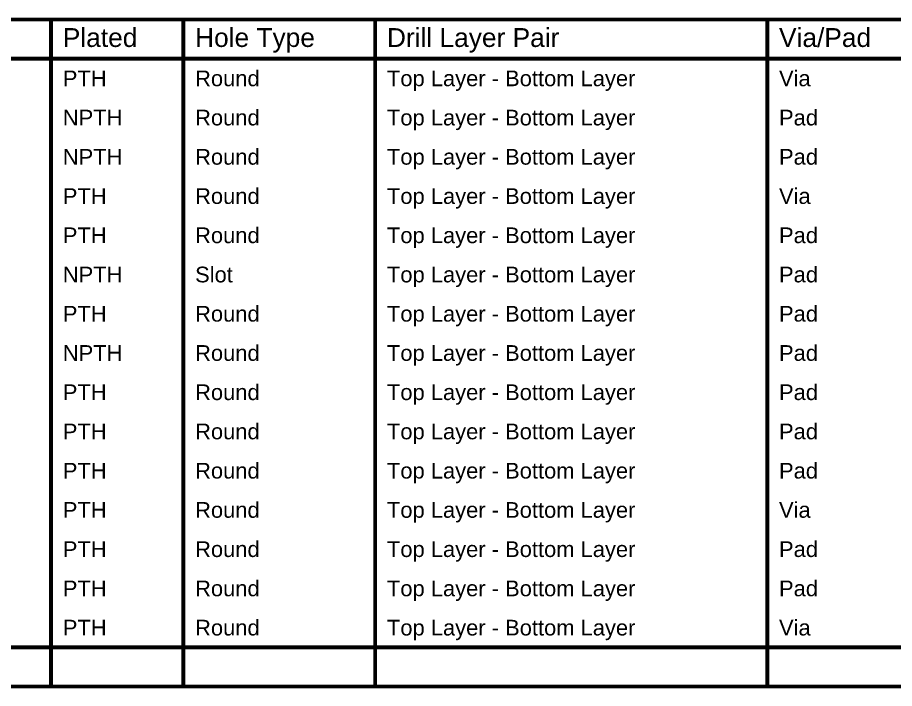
# Model space of a CAD drawing. Header units: inches. Extents: x 0 to 423, y -3 to 110.
# Drawn here: x 129.5 to 214.6, y 45 to 110.2 of the extents above; entities that cross this region are included whole.
import ezdxf

# ---------------------------------------------------------------- set-up
doc = ezdxf.new("R2010")
doc.units = ezdxf.units.IN
doc.layers.add('Drill Drawing', color=1, linetype='Continuous')
doc.styles.add('Arial', font='', dxfattribs={"height": 0.2})
doc.styles.get('Arial').set_extended_font_data('Arial')

msp = doc.modelspace()

# ---------------------------------------------------------------- linework, layer by layer
at = {"layer": 'Drill Drawing'}
for points in [[(74.282, 109.981, 0.381, 0.381, 0), (422.824, 109.981, 0.381, 0.381, 0)], [(132.712, 45.211, 0.381, 0.381, 0), (132.712, 109.981, 0.381, 0.381, 0)], [(145.561, 45.211, 0.381, 0.381, 0), (145.561, 109.981, 0.381, 0.381, 0)], [(164.2, 45.211, 0.381, 0.381, 0), (164.2, 109.981, 0.381, 0.381, 0)], [(202.288, 45.211, 0.381, 0.381, 0), (202.288, 109.981, 0.381, 0.381, 0)], [(74.282, 106.171, 0.381, 0.381, 0), (422.824, 106.171, 0.381, 0.381, 0)], [(74.282, 49.021, 0.381, 0.381, 0), (422.824, 49.021, 0.381, 0.381, 0)], [(74.282, 45.211, 0.381, 0.381, 0), (422.824, 45.211, 0.381, 0.381, 0)]]:
    msp.add_lwpolyline(points, format="xyseb", dxfattribs=at)
for points in [[(132.617, 109.981, 0.191, 0.191, 1), (132.807, 109.981, 0.191, 0.191, 1)], [(145.466, 109.981, 0.191, 0.191, 1), (145.656, 109.981, 0.191, 0.191, 1)], [(164.105, 109.981, 0.191, 0.191, 1), (164.295, 109.981, 0.191, 0.191, 1)], [(202.193, 109.981, 0.191, 0.191, 1), (202.384, 109.981, 0.191, 0.191, 1)], [(132.617, 45.211, 0.191, 0.191, 1), (132.807, 45.211, 0.191, 0.191, 1)], [(145.466, 45.211, 0.191, 0.191, 1), (145.656, 45.211, 0.191, 0.191, 1)], [(164.105, 45.211, 0.191, 0.191, 1), (164.295, 45.211, 0.191, 0.191, 1)], [(202.193, 45.211, 0.191, 0.191, 1), (202.384, 45.211, 0.191, 0.191, 1)]]:
    msp.add_lwpolyline(points, format="xyseb", close=True, dxfattribs=at)

# ---------------------------------------------------------------- texts
at = {"layer": 'Drill Drawing', "style": 'Arial'}
for s, height, p in [('Plated', 1.8288, (133.855, 107.314)), ('Hole Type', 1.8288, (146.704, 107.314)), ('Drill Layer Pair', 1.8288, (165.343, 107.314)), ('Via/Pad', 1.8288, (203.431, 107.314)), ('PTH', 1.524, (133.855, 103.504)), ('Round', 1.524, (146.704, 103.504)), ('Top Layer - Bottom Layer', 1.524, (165.343, 103.504)), ('Via', 1.524, (203.431, 103.504)), ('NPTH', 1.524, (133.855, 99.694)), ('Round', 1.524, (146.704, 99.694)), ('Top Layer - Bottom Layer', 1.524, (165.343, 99.694)), ('Pad', 1.524, (203.431, 99.694)), ('NPTH', 1.524, (133.855, 95.884)), ('Round', 1.524, (146.704, 95.884)), ('Top Layer - Bottom Layer', 1.524, (165.343, 95.884)), ('Pad', 1.524, (203.431, 95.884)), ('PTH', 1.524, (133.855, 92.074)), ('Round', 1.524, (146.704, 92.074)), ('Top Layer - Bottom Layer', 1.524, (165.343, 92.074)), ('Via', 1.524, (203.431, 92.074)), ('PTH', 1.524, (133.855, 88.264)), ('Round', 1.524, (146.704, 88.264)), ('Top Layer - Bottom Layer', 1.524, (165.343, 88.264)), ('Pad', 1.524, (203.431, 88.264)), ('Slot', 1.524, (146.704, 84.454)), ('Pad', 1.524, (203.431, 84.454)), ('NPTH', 1.524, (133.855, 84.454)), ('Top Layer - Bottom Layer', 1.524, (165.343, 84.454)), ('PTH', 1.524, (133.855, 80.644)), ('Round', 1.524, (146.704, 80.644)), ('Top Layer - Bottom Layer', 1.524, (165.343, 80.644)), ('Pad', 1.524, (203.431, 80.644)), ('Round', 1.524, (146.704, 76.834)), ('Pad', 1.524, (203.431, 76.834)), ('NPTH', 1.524, (133.855, 76.834)), ('Top Layer - Bottom Layer', 1.524, (165.343, 76.834)), ('PTH', 1.524, (133.855, 73.024)), ('Round', 1.524, (146.704, 73.024)), ('Top Layer - Bottom Layer', 1.524, (165.343, 73.024)), ('Pad', 1.524, (203.431, 73.024)), ('PTH', 1.524, (133.855, 69.214)), ('Round', 1.524, (146.704, 69.214)), ('Top Layer - Bottom Layer', 1.524, (165.343, 69.214)), ('Pad', 1.524, (203.431, 69.214)), ('PTH', 1.524, (133.855, 65.404)), ('Round', 1.524, (146.704, 65.404)), ('Top Layer - Bottom Layer', 1.524, (165.343, 65.404)), ('Pad', 1.524, (203.431, 65.404)), ('PTH', 1.524, (133.855, 61.594)), ('Round', 1.524, (146.704, 61.594)), ('Top Layer - Bottom Layer', 1.524, (165.343, 61.594)), ('Via', 1.524, (203.431, 61.594)), ('PTH', 1.524, (133.855, 57.784)), ('Round', 1.524, (146.704, 57.784)), ('Top Layer - Bottom Layer', 1.524, (165.343, 57.784)), ('Pad', 1.524, (203.431, 57.784)), ('PTH', 1.524, (133.855, 53.974)), ('Round', 1.524, (146.704, 53.974)), ('Top Layer - Bottom Layer', 1.524, (165.343, 53.974)), ('Pad', 1.524, (203.431, 53.974)), ('PTH', 1.524, (133.855, 50.164)), ('Round', 1.524, (146.704, 50.164)), ('Top Layer - Bottom Layer', 1.524, (165.343, 50.164)), ('Via', 1.524, (203.431, 50.164))]:
    msp.add_text(s, height=height, dxfattribs=at).set_placement(p)

doc.saveas('drawing.dxf')
